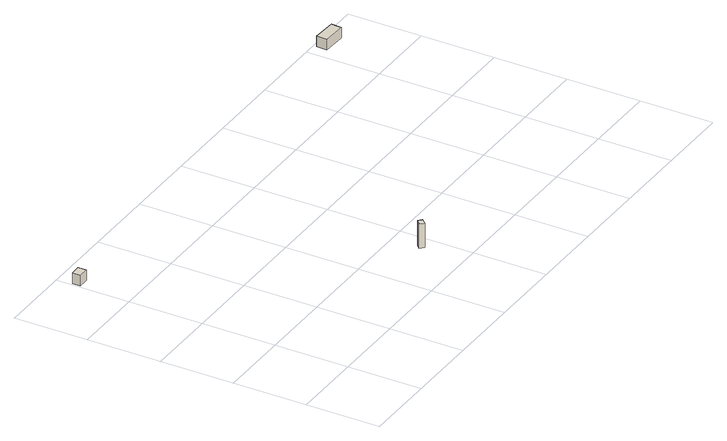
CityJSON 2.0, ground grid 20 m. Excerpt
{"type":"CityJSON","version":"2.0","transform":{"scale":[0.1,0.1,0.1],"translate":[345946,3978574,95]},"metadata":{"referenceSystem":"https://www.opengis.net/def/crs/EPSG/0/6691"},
"CityObjects":{
"building1":{"type":"Building","attributes":{"measuredHeight":3},"geometry":[{"type":"Solid","lod":"1","boundaries":[[[[0,1,2,3]],[[2,4,5,3]],[[1,6,4,2]],[[0,7,6,1]],[[3,5,7,0]],[[4,6,7,5]]]]}]},
"building2":{"type":"Building","attributes":{"measuredHeight":6.8},"geometry":[{"type":"Solid","lod":"1","boundaries":[[[[8,9,10,11]],[[10,12,13,11]],[[9,14,12,10]],[[8,15,14,9]],[[11,13,15,8]],[[12,14,15,13]]]]}]},
"building3":{"type":"Building","attributes":{"measuredHeight":2.9},"geometry":[{"type":"Solid","lod":"1","boundaries":[[[[16,17,18,19]],[[18,20,21,19]],[[17,22,20,18]],[[16,23,22,17]],[[19,21,23,16]],[[20,22,23,21]]]]}]}
},
"vertices":[
[35,760,7],[35,736,7],[6,736,7],[6,759,7],[6,736,37],[6,759,37],[35,736,37],[35,760,37],
[372,23,144],[382,14,144],[370,1,144],[360,12,144],[370,1,212],[360,12,212],[382,14,212],[372,23,212],
[1270,772,29],[1268,743,29],[1203,745,29],[1204,775,29],[1203,745,58],[1204,775,58],[1268,743,58],[1270,772,58]
]}
